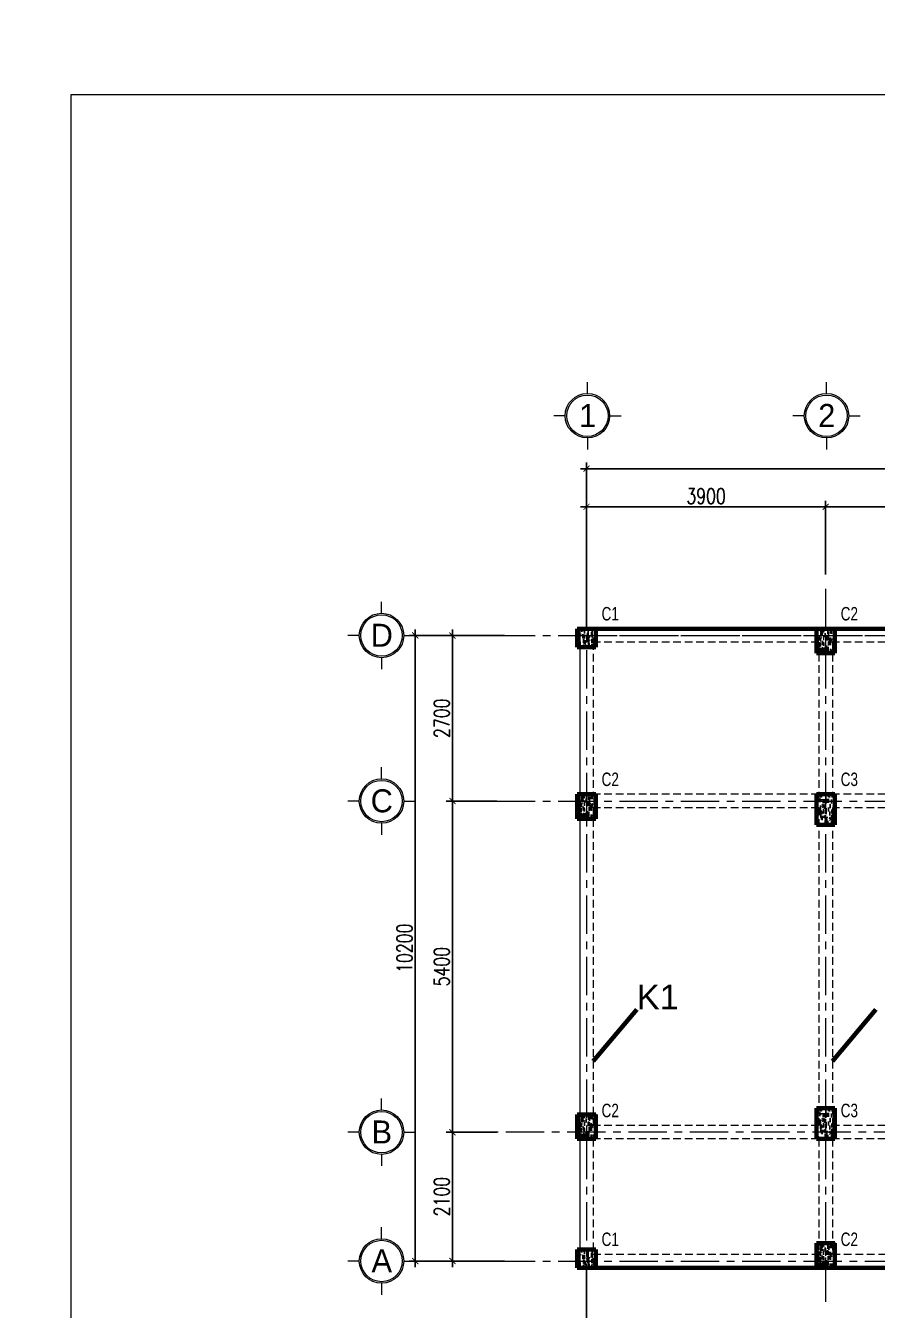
# Model space of a CAD drawing. Header units: millimetres. Extents: x 0 to 8478784, y 0 to 684185.
# Drawn here: x 3880636 to 3894526, y 613471 to 634418 of the extents above; entities that cross this region are included whole.
import ezdxf
from ezdxf.enums import TextEntityAlignment as Align

# ---------------------------------------------------------------- set-up
doc = ezdxf.new("R2010")
doc.units = ezdxf.units.MM
doc.header["$LTSCALE"] = 5000
doc.header["$MEASUREMENT"] = 0
doc.header["$PDMODE"] = 1
doc.header["$PDSIZE"] = -2
doc.linetypes.add('CENTER', pattern=[2, 1.25, -0.25, 0.25, -0.25])
doc.linetypes.add('HIDDEN', pattern=[0.375, 0.25, -0.125])
for name, color, linetype, lineweight in [('00-XM.Dim', 8, 'Continuous', 15), ('00-XMT.Axes', 22, 'CENTER', 15), ('00-XMT.Text', 4, 'Continuous', 20), ('01-XMT.Columns', 2, 'Continuous', 25), ('01-XMT.Columns-Text', 7, 'Continuous', 20), ('02-XMT.Beams', 94, 'Continuous', 25), ('02-XMT.Beams-Text', 7, 'Continuous', 20), ('net thay', 7, 'Continuous', 15)]:
    doc.layers.add(name, color=color, linetype=linetype, lineweight=lineweight)
doc.styles.add('S1', font='VHARIAL.TTF', dxfattribs={"height": 200})
doc.styles.add('VnAvantH', font='VHAVAN.TTF')
doc.styles.add('vnsimli 0.7', font='vnsimli.shx', dxfattribs={"width": 0.75})
doc.dimstyles.new('XMT 1-1-100', dxfattribs={"dimscale": 100, "dimtxt": 2.5, "dimasz": 1, "dimexe": 1, "dimexo": 0, "dimgap": 0.5, "dimtad": 1, "dimdec": 0, "dimzin": 0, "dimdsep": 46, "dimtxsty": 'vnsimli 0.7', "dimblk": 'ARCHTICK', "dimcen": 1.5, "dimdle": 1, "dimclrd": 8, "dimclre": 8, "dimclrt": 116, "dimadec": 0, "dimazin": 0, "dimtfac": 1, "dimtdec": 0, "dimtofl": 0, "dimtmove": 0, "dimatfit": 3, "dimfxl": 0.18, "dimtolj": 1, "dimtzin": 0, "dimarcsym": 0})

# ---------------------------------------------------------------- blocks, each defined once
blk = doc.blocks.new('_ArchTick')
at = {"color": 0, "linetype": 'ByBlock', "const_width": 0.15}
blk.add_lwpolyline([(-0.5, -0.5), (0.5, 0.5)], dxfattribs=at)
blk = doc.blocks.new('*D158')
at = {"layer": '00-XM.Dim', "color": 8, "linetype": 'Continuous', "lineweight": -2, "transparency": 16777216}
for p, q in [((3889683, 626573), (3893783, 626573)), ((3889783, 625472), (3889783, 626673)), ((3893683, 625472), (3893683, 626673))]:
    blk.add_line(p, q, dxfattribs=at)
at = {"layer": 'Defpoints', "color": 0, "linetype": 'Continuous', "lineweight": 100, "transparency": 16777216}
for p in [(3893683, 626573), (3889783, 625472), (3893683, 625472)]:
    blk.add_point(p, dxfattribs=at)
at = {"layer": '00-XM.Dim', "color": 8, "linetype": 'Continuous', "lineweight": -2, "transparency": 16777216, "xscale": 100, "yscale": 100, "zscale": 100, "rotation": 180}
blk.add_blockref('_ArchTick', (3889783, 626573), dxfattribs=at)
at = {"layer": '00-XM.Dim', "color": 8, "linetype": 'Continuous', "lineweight": -2, "transparency": 16777216, "xscale": 100, "yscale": 100, "zscale": 100}
blk.add_blockref('_ArchTick', (3893683, 626573), dxfattribs=at)
at = {"layer": '00-XM.Dim', "color": 116, "linetype": 'Continuous', "lineweight": 15, "transparency": 16777216, "insert": (3891733, 626748), "char_height": 250, "attachment_point": 5, "style": 'vnsimli 0.7'}
blk.add_mtext('\\A1;3900', dxfattribs=at)
blk = doc.blocks.new('*D159')
at = {"layer": '00-XM.Dim', "color": 8, "linetype": 'Continuous', "lineweight": -2, "transparency": 16777216}
for p, q in [((3893583, 626573), (3897683, 626573)), ((3893683, 625472), (3893683, 626673)), ((3897583, 625472), (3897583, 626673))]:
    blk.add_line(p, q, dxfattribs=at)
at = {"layer": 'Defpoints', "color": 0, "linetype": 'Continuous', "lineweight": 100, "transparency": 16777216}
for p in [(3897583, 626573), (3893683, 625472), (3897583, 625472)]:
    blk.add_point(p, dxfattribs=at)
at = {"layer": '00-XM.Dim', "color": 8, "linetype": 'Continuous', "lineweight": -2, "transparency": 16777216, "xscale": 100, "yscale": 100, "zscale": 100, "rotation": 180}
blk.add_blockref('_ArchTick', (3893683, 626573), dxfattribs=at)
at = {"layer": '00-XM.Dim', "color": 8, "linetype": 'Continuous', "lineweight": -2, "transparency": 16777216, "xscale": 100, "yscale": 100, "zscale": 100}
blk.add_blockref('_ArchTick', (3897583, 626573), dxfattribs=at)
at = {"layer": '00-XM.Dim', "color": 116, "linetype": 'Continuous', "lineweight": 15, "transparency": 16777216, "insert": (3895633, 626748), "char_height": 250, "attachment_point": 5, "style": 'vnsimli 0.7'}
blk.add_mtext('\\A1;3900', dxfattribs=at)
blk = doc.blocks.new('00-XMT-Axis symbol')
at = {"layer": '00-XMT.Axes', "linetype": 'Continuous'}
for p, q in [((0, 2.9), (0, 4.4)), ((-2.9, 0), (-4.4, 0)), ((2.9, 0), (4.4, 0)), ((0, -2.9), (0, -4.4))]:
    blk.add_line(p, q, dxfattribs=at)
blk.add_circle((0, 0), 2.9, dxfattribs=at)
at = {"layer": '00-XMT.Axes', "color": 7, "linetype": 'Continuous'}
blk.add_circle((0, 0), 2.7, dxfattribs=at)
at = {"layer": '00-XMT.Text', "color": 7, "style": 'VnAvantH'}
blk.add_attdef('00', text='', height=3, dxfattribs=at).set_placement((0.03, -1.47), align=Align.CENTER)
blk = doc.blocks.new('*D172')
at = {"layer": '00-XM.Dim', "color": 8, "linetype": 'Continuous', "lineweight": -2, "transparency": 16777216}
for p, q in [((3887596, 614175), (3887596, 616475)), ((3888320, 616375), (3887496, 616375)), ((3888320, 614275), (3887496, 614275))]:
    blk.add_line(p, q, dxfattribs=at)
at = {"layer": 'Defpoints', "color": 0, "linetype": 'Continuous', "lineweight": 100, "transparency": 16777216}
for p in [(3887596, 616375), (3888320, 616375), (3888320, 614275)]:
    blk.add_point(p, dxfattribs=at)
at = {"layer": '00-XM.Dim', "color": 8, "linetype": 'Continuous', "lineweight": -2, "transparency": 16777216, "xscale": 100, "yscale": 100, "zscale": 100}
for p, rotation in [((3887596, 616375), 90), ((3887596, 614275), 270)]:
    blk.add_blockref('_ArchTick', p, dxfattribs=dict(at, rotation=rotation))
at = {"layer": '00-XM.Dim', "color": 116, "linetype": 'Continuous', "lineweight": 15, "transparency": 16777216, "insert": (3887421, 615325), "char_height": 250, "attachment_point": 5, "rotation": 90, "style": 'vnsimli 0.7'}
blk.add_mtext('\\A1;2100', dxfattribs=at)
blk = doc.blocks.new('*D173')
at = {"layer": '00-XM.Dim', "color": 8, "linetype": 'Continuous', "lineweight": -2, "transparency": 16777216}
for p, q in [((3888320, 621775), (3887496, 621775)), ((3887596, 616275), (3887596, 621875)), ((3888320, 616375), (3887496, 616375))]:
    blk.add_line(p, q, dxfattribs=at)
at = {"layer": 'Defpoints', "color": 0, "linetype": 'Continuous', "lineweight": 100, "transparency": 16777216}
for p in [(3887596, 621775), (3888320, 621775), (3888320, 616375)]:
    blk.add_point(p, dxfattribs=at)
at = {"layer": '00-XM.Dim', "color": 8, "linetype": 'Continuous', "lineweight": -2, "transparency": 16777216, "xscale": 100, "yscale": 100, "zscale": 100}
for p, rotation in [((3887596, 621775), 90), ((3887596, 616375), 270)]:
    blk.add_blockref('_ArchTick', p, dxfattribs=dict(at, rotation=rotation))
at = {"layer": '00-XM.Dim', "color": 116, "linetype": 'Continuous', "lineweight": 15, "transparency": 16777216, "insert": (3887421, 619075), "char_height": 250, "attachment_point": 5, "rotation": 90, "style": 'vnsimli 0.7'}
blk.add_mtext('\\A1;5400', dxfattribs=at)
blk = doc.blocks.new('*D174')
at = {"layer": '00-XM.Dim', "color": 8, "linetype": 'Continuous', "lineweight": -2, "transparency": 16777216}
for p, q in [((3888320, 624475), (3887496, 624475)), ((3887596, 621675), (3887596, 624575)), ((3888320, 621775), (3887496, 621775))]:
    blk.add_line(p, q, dxfattribs=at)
at = {"layer": 'Defpoints', "color": 0, "linetype": 'Continuous', "lineweight": 100, "transparency": 16777216}
for p in [(3887596, 624475), (3888320, 624475), (3888320, 621775)]:
    blk.add_point(p, dxfattribs=at)
at = {"layer": '00-XM.Dim', "color": 8, "linetype": 'Continuous', "lineweight": -2, "transparency": 16777216, "xscale": 100, "yscale": 100, "zscale": 100}
for p, rotation in [((3887596, 624475), 90), ((3887596, 621775), 270)]:
    blk.add_blockref('_ArchTick', p, dxfattribs=dict(at, rotation=rotation))
at = {"layer": '00-XM.Dim', "color": 116, "linetype": 'Continuous', "lineweight": 15, "transparency": 16777216, "insert": (3887421, 623125), "char_height": 250, "attachment_point": 5, "rotation": 90, "style": 'vnsimli 0.7'}
blk.add_mtext('\\A1;2700', dxfattribs=at)
blk = doc.blocks.new('*D175')
at = {"layer": '00-XM.Dim', "color": 8, "linetype": 'Continuous', "lineweight": -2, "transparency": 16777216}
for p, q in [((3888445, 624475), (3886890, 624475)), ((3886990, 624575), (3886990, 614175)), ((3888445, 614275), (3886890, 614275))]:
    blk.add_line(p, q, dxfattribs=at)
at = {"layer": 'Defpoints', "color": 0, "linetype": 'Continuous', "lineweight": 100, "transparency": 16777216}
for p in [(3888445, 624475), (3886990, 614275), (3888445, 614275)]:
    blk.add_point(p, dxfattribs=at)
at = {"layer": '00-XM.Dim', "color": 8, "linetype": 'Continuous', "lineweight": -2, "transparency": 16777216, "xscale": 100, "yscale": 100, "zscale": 100}
for p, rotation in [((3886990, 624475), 90), ((3886990, 614275), 270)]:
    blk.add_blockref('_ArchTick', p, dxfattribs=dict(at, rotation=rotation))
at = {"layer": '00-XM.Dim', "color": 116, "linetype": 'Continuous', "lineweight": 15, "transparency": 16777216, "insert": (3886815, 619375), "char_height": 250, "attachment_point": 5, "rotation": 90, "style": 'vnsimli 0.7'}
blk.add_mtext('\\A1;10200', dxfattribs=at)
blk = doc.blocks.new('*D176')
at = {"layer": '02-XMT.Beams', "color": 8, "lineweight": -2, "transparency": 16777216}
for p, q in [((3889683, 627195), (3918083, 627195)), ((3889783, 624585), (3889783, 627295)), ((3917983, 624585), (3917983, 627295))]:
    blk.add_line(p, q, dxfattribs=at)
at = {"layer": 'Defpoints', "color": 0, "lineweight": 100, "transparency": 16777216}
for p in [(3917983, 627195), (3889783, 624585), (3917983, 624585)]:
    blk.add_point(p, dxfattribs=at)
at = {"layer": '02-XMT.Beams', "color": 8, "lineweight": -2, "transparency": 16777216, "xscale": 100, "yscale": 100, "zscale": 100, "rotation": 180}
blk.add_blockref('_ArchTick', (3889783, 627195), dxfattribs=at)
at = {"layer": '02-XMT.Beams', "color": 8, "lineweight": -2, "transparency": 16777216, "xscale": 100, "yscale": 100, "zscale": 100}
blk.add_blockref('_ArchTick', (3917983, 627195), dxfattribs=at)
at = {"layer": '02-XMT.Beams', "color": 116, "lineweight": 100, "transparency": 16777216, "insert": (3903883, 627370), "char_height": 250, "attachment_point": 5, "style": 'vnsimli 0.7'}
blk.add_mtext('\\A1;28200', dxfattribs=at)
blk = doc.blocks.new('*D177')
at = {"layer": '02-XMT.Beams', "color": 8, "lineweight": -2, "transparency": 16777216}
for p, q in [((3889783, 614165), (3889783, 611490)), ((3917983, 614165), (3917983, 611490)), ((3889683, 611590), (3918083, 611590))]:
    blk.add_line(p, q, dxfattribs=at)
at = {"layer": 'Defpoints', "color": 0, "lineweight": 100, "transparency": 16777216}
for p in [(3889783, 614165), (3917983, 614165), (3917983, 611590)]:
    blk.add_point(p, dxfattribs=at)
at = {"layer": '02-XMT.Beams', "color": 8, "lineweight": -2, "transparency": 16777216, "xscale": 100, "yscale": 100, "zscale": 100, "rotation": 180}
blk.add_blockref('_ArchTick', (3889783, 611590), dxfattribs=at)
at = {"layer": '02-XMT.Beams', "color": 8, "lineweight": -2, "transparency": 16777216, "xscale": 100, "yscale": 100, "zscale": 100}
blk.add_blockref('_ArchTick', (3917983, 611590), dxfattribs=at)
at = {"layer": '02-XMT.Beams', "color": 116, "lineweight": 100, "transparency": 16777216, "insert": (3903883, 611764), "char_height": 250, "attachment_point": 5, "style": 'vnsimli 0.7'}
blk.add_mtext('\\A1;28200', dxfattribs=at)

msp = doc.modelspace()

# ---------------------------------------------------------------- hatches: boundary and pattern name
at = {"layer": '01-XMT.Columns', "lineweight": 100}
h = msp.add_hatch(dxfattribs=at)
h.set_pattern_fill('AR-CONC', color=256, scale=25, style=0)
h.set_pattern_definition([(50, (2175.91, -1018.94), (179.3150457, -15.688034), [18.75, -206.25]), (355, (2175.91, -1018.94), (-34.687833, 188.048033), [15, -165]), (100.4514, (2190.86, -1020.24), (144.6273454, 172.3598855), [15.9350475, -175.285528]), (46.1842, (2175.91, -968.94), (266.810262, -41.379754), [28.125, -309.375]), (96.6356, (2198.15, -972.39), (233.665676, 243.529468), [23.902572, -262.92825]), (351.1842, (2175.91, -968.94), (233.665486, 243.52965), [22.5, -247.5]), (21, (2200.91, -981.44), (149.226763, -100.6547227), [18.75, -206.25]), (326, (2200.91, -981.44), (60.828833, 181.287511), [15, -165]), (71.4514, (2213.35, -989.83), (210.055657, 80.632624), [15.9350475, -175.285528]), (37.5, (2175.915, -1018.94), (3.0399638, 83.2234635), [0, -163, 0, -167.5, 0, -165.625]), (7.5, (2175.915, -1018.94), (65.7673844, 98.602928), [0, -95.5, 0, -159.25, 0, -63.125]), (327.5, (2120.165, -1018.94), (133.455609, -5.6387179), [0, -62.5, 0, -195, 0, -258.75]), (317.5, (2095.16, -1018.94), (145.7965423, 25.0262456), [0, -81.25, 0, -129.5, 0, -183.75])])
h.paths.add_polyline_path([(3889932.9, 624585.1), (3889632.9, 624585.1), (3889632.9, 624285.1), (3889932.9, 624285.1)])
h = msp.add_hatch(dxfattribs=at)
h.set_pattern_fill('AR-CONC', color=256, scale=25, style=0)
h.set_pattern_definition([(50, (5775.91, -1018.94), (179.3150457, -15.688034), [18.75, -206.25]), (355, (5775.91, -1018.94), (-34.687833, 188.048033), [15, -165]), (100.4514, (5790.86, -1020.24), (144.6273454, 172.3598855), [15.9350475, -175.285528]), (46.1842, (5775.91, -968.94), (266.810262, -41.379754), [28.125, -309.375]), (96.6356, (5798.15, -972.39), (233.665676, 243.529468), [23.902572, -262.92825]), (351.1842, (5775.91, -968.94), (233.665486, 243.52965), [22.5, -247.5]), (21, (5800.91, -981.44), (149.226763, -100.6547227), [18.75, -206.25]), (326, (5800.91, -981.44), (60.828833, 181.287511), [15, -165]), (71.4514, (5813.35, -989.83), (210.055657, 80.632624), [15.9350475, -175.285528]), (37.5, (5775.915, -1018.94), (3.0399638, 83.2234635), [0, -163, 0, -167.5, 0, -165.625]), (7.5, (5775.915, -1018.94), (65.7673844, 98.602928), [0, -95.5, 0, -159.25, 0, -63.125]), (327.5, (5720.165, -1018.94), (133.455609, -5.6387179), [0, -62.5, 0, -195, 0, -258.75]), (317.5, (5695.16, -1018.94), (145.7965423, 25.0262456), [0, -81.25, 0, -129.5, 0, -183.75])])
h.paths.add_polyline_path([(3893832.9, 624585.1), (3893532.9, 624585.1), (3893532.9, 624185.1), (3893832.9, 624185.1)])
h = msp.add_hatch(dxfattribs=at)
h.set_pattern_fill('AR-CONC', color=256, scale=25, style=0)
h.set_pattern_definition([(50, (1875.91, -3718.94), (179.3150457, -15.688034), [18.75, -206.25]), (355, (1875.91, -3718.94), (-34.687833, 188.048033), [15, -165]), (100.4514, (1890.86, -3720.24), (144.6273454, 172.3598855), [15.9350475, -175.285528]), (46.1842, (1875.91, -3668.94), (266.810262, -41.379754), [28.125, -309.375]), (96.6356, (1898.15, -3672.39), (233.665676, 243.529468), [23.902572, -262.92825]), (351.1842, (1875.91, -3668.94), (233.665486, 243.52965), [22.5, -247.5]), (21, (1900.91, -3681.44), (149.226763, -100.6547227), [18.75, -206.25]), (326, (1900.91, -3681.44), (60.828833, 181.287511), [15, -165]), (71.4514, (1913.35, -3689.83), (210.055657, 80.632624), [15.9350475, -175.285528]), (37.5, (1875.915, -3718.94), (3.0399638, 83.2234635), [0, -163, 0, -167.5, 0, -165.625]), (7.5, (1875.915, -3718.94), (65.7673844, 98.602928), [0, -95.5, 0, -159.25, 0, -63.125]), (327.5, (1820.165, -3718.94), (133.455609, -5.6387179), [0, -62.5, 0, -195, 0, -258.75]), (317.5, (1795.16, -3718.94), (145.7965423, 25.0262456), [0, -81.25, 0, -129.5, 0, -183.75])])
h.paths.add_polyline_path([(3889932.9, 621885.1), (3889632.9, 621885.1), (3889632.9, 621485.1), (3889932.9, 621485.1)])
h = msp.add_hatch(dxfattribs=at)
h.set_pattern_fill('AR-CONC', color=256, scale=25, style=0)
h.set_pattern_definition([(50, (5475.91, -3718.94), (179.3150457, -15.688034), [18.75, -206.25]), (355, (5475.91, -3718.94), (-34.687833, 188.048033), [15, -165]), (100.4514, (5490.86, -3720.24), (144.6273454, 172.3598855), [15.9350475, -175.285528]), (46.1842, (5475.91, -3668.94), (266.810262, -41.379754), [28.125, -309.375]), (96.6356, (5498.15, -3672.39), (233.665676, 243.529468), [23.902572, -262.92825]), (351.1842, (5475.91, -3668.94), (233.665486, 243.52965), [22.5, -247.5]), (21, (5500.91, -3681.44), (149.226763, -100.6547227), [18.75, -206.25]), (326, (5500.91, -3681.44), (60.828833, 181.287511), [15, -165]), (71.4514, (5513.35, -3689.83), (210.055657, 80.632624), [15.9350475, -175.285528]), (37.5, (5475.915, -3718.94), (3.0399638, 83.2234635), [0, -163, 0, -167.5, 0, -165.625]), (7.5, (5475.915, -3718.94), (65.7673844, 98.602928), [0, -95.5, 0, -159.25, 0, -63.125]), (327.5, (5420.165, -3718.94), (133.455609, -5.6387179), [0, -62.5, 0, -195, 0, -258.75]), (317.5, (5395.16, -3718.94), (145.7965423, 25.0262456), [0, -81.25, 0, -129.5, 0, -183.75])])
h.paths.add_polyline_path([(3893532.9, 621385.1), (3893832.9, 621385.1), (3893832.9, 621885.1), (3893532.9, 621885.1)])
h = msp.add_hatch(dxfattribs=at)
h.set_pattern_fill('AR-CONC', color=256, scale=25, style=0)
h.set_pattern_definition([(50, (5475.91, -8838.94), (179.3150457, -15.688034), [18.75, -206.25]), (355, (5475.91, -8838.94), (-34.687833, 188.048033), [15, -165]), (100.4514, (5490.86, -8840.24), (144.6273454, 172.3598855), [15.9350475, -175.285528]), (46.1842, (5475.91, -8788.94), (266.810262, -41.379754), [28.125, -309.375]), (96.6356, (5498.15, -8792.39), (233.665676, 243.529468), [23.902572, -262.92825]), (351.1842, (5475.91, -8788.94), (233.665486, 243.52965), [22.5, -247.5]), (21, (5500.91, -8801.44), (149.226763, -100.6547227), [18.75, -206.25]), (326, (5500.91, -8801.44), (60.828833, 181.287511), [15, -165]), (71.4514, (5513.35, -8809.83), (210.055657, 80.632624), [15.9350475, -175.285528]), (37.5, (5475.915, -8838.94), (3.0399638, 83.2234635), [0, -163, 0, -167.5, 0, -165.625]), (7.5, (5475.915, -8838.94), (65.7673844, 98.602928), [0, -95.5, 0, -159.25, 0, -63.125]), (327.5, (5420.165, -8838.94), (133.455609, -5.6387179), [0, -62.5, 0, -195, 0, -258.75]), (317.5, (5395.16, -8838.94), (145.7965423, 25.0262456), [0, -81.25, 0, -129.5, 0, -183.75])])
h.paths.add_polyline_path([(3893532.9, 616265.1), (3893832.9, 616265.1), (3893832.9, 616765.1), (3893532.9, 616765.1)])
h = msp.add_hatch(dxfattribs=at)
h.set_pattern_fill('AR-CONC', color=256, scale=25, style=0)
h.set_pattern_definition([(50, (1875.91, -8937.5), (179.3150457, -15.688034), [18.75, -206.25]), (355, (1875.91, -8937.5), (-34.687833, 188.048033), [15, -165]), (100.4514, (1890.86, -8938.8), (144.6273454, 172.3598855), [15.9350475, -175.285528]), (46.1842, (1875.91, -8887.5), (266.810262, -41.379754), [28.125, -309.375]), (96.6356, (1898.15, -8890.95), (233.665676, 243.529468), [23.902572, -262.92825]), (351.1842, (1875.91, -8887.5), (233.665486, 243.52965), [22.5, -247.5]), (21, (1900.91, -8900), (149.226763, -100.6547227), [18.75, -206.25]), (326, (1900.91, -8900), (60.828833, 181.287511), [15, -165]), (71.4514, (1913.35, -8908.39), (210.055657, 80.632624), [15.9350475, -175.285528]), (37.5, (1875.915, -8937.5), (3.0399638, 83.2234635), [0, -163, 0, -167.5, 0, -165.625]), (7.5, (1875.915, -8937.5), (65.7673844, 98.602928), [0, -95.5, 0, -159.25, 0, -63.125]), (327.5, (1820.165, -8937.5), (133.455609, -5.6387179), [0, -62.5, 0, -195, 0, -258.75]), (317.5, (1795.16, -8937.5), (145.7965423, 25.0262456), [0, -81.25, 0, -129.5, 0, -183.75])])
h.paths.add_polyline_path([(3889932.9, 616666.5), (3889632.9, 616666.5), (3889632.9, 616266.5), (3889932.9, 616266.5)])
h = msp.add_hatch(dxfattribs=at)
h.set_pattern_fill('AR-CONC', color=256, scale=25, style=0)
h.set_pattern_definition([(50, (2175.91, -11138.94), (179.3150457, -15.688034), [18.75, -206.25]), (355, (2175.91, -11138.94), (-34.687833, 188.048033), [15, -165]), (100.4514, (2190.86, -11140.24), (144.6273454, 172.3598855), [15.9350475, -175.285528]), (46.1842, (2175.91, -11088.94), (266.810262, -41.379754), [28.125, -309.375]), (96.6356, (2198.15, -11092.39), (233.665676, 243.529468), [23.902572, -262.92825]), (351.1842, (2175.91, -11088.94), (233.665486, 243.52965), [22.5, -247.5]), (21, (2200.91, -11101.44), (149.226763, -100.6547227), [18.75, -206.25]), (326, (2200.91, -11101.44), (60.828833, 181.287511), [15, -165]), (71.4514, (2213.35, -11109.83), (210.055657, 80.632624), [15.9350475, -175.285528]), (37.5, (2175.915, -11138.94), (3.0399638, 83.2234635), [0, -163, 0, -167.5, 0, -165.625]), (7.5, (2175.915, -11138.94), (65.7673844, 98.602928), [0, -95.5, 0, -159.25, 0, -63.125]), (327.5, (2120.165, -11138.94), (133.455609, -5.6387179), [0, -62.5, 0, -195, 0, -258.75]), (317.5, (2095.16, -11138.94), (145.7965423, 25.0262456), [0, -81.25, 0, -129.5, 0, -183.75])])
h.paths.add_polyline_path([(3889932.9, 614465.1), (3889632.9, 614465.1), (3889632.9, 614165.1), (3889932.9, 614165.1)])
h = msp.add_hatch(dxfattribs=at)
h.set_pattern_fill('AR-CONC', color=256, scale=25, style=0)
h.set_pattern_definition([(50, (5775.91, -11038.94), (179.3150457, -15.688034), [18.75, -206.25]), (355, (5775.91, -11038.94), (-34.687833, 188.048033), [15, -165]), (100.4514, (5790.86, -11040.24), (144.6273454, 172.3598855), [15.9350475, -175.285528]), (46.1842, (5775.91, -10988.94), (266.810262, -41.379754), [28.125, -309.375]), (96.6356, (5798.15, -10992.39), (233.665676, 243.529468), [23.902572, -262.92825]), (351.1842, (5775.91, -10988.94), (233.665486, 243.52965), [22.5, -247.5]), (21, (5800.91, -11001.44), (149.226763, -100.6547227), [18.75, -206.25]), (326, (5800.91, -11001.44), (60.828833, 181.287511), [15, -165]), (71.4514, (5813.35, -11009.83), (210.055657, 80.632624), [15.9350475, -175.285528]), (37.5, (5775.915, -11038.94), (3.0399638, 83.2234635), [0, -163, 0, -167.5, 0, -165.625]), (7.5, (5775.915, -11038.94), (65.7673844, 98.602928), [0, -95.5, 0, -159.25, 0, -63.125]), (327.5, (5720.165, -11038.94), (133.455609, -5.6387179), [0, -62.5, 0, -195, 0, -258.75]), (317.5, (5695.16, -11038.94), (145.7965423, 25.0262456), [0, -81.25, 0, -129.5, 0, -183.75])])
h.paths.add_polyline_path([(3893832.9, 614565.1), (3893532.9, 614565.1), (3893532.9, 614165.1), (3893832.9, 614165.1)])

# ---------------------------------------------------------------- linework, layer by layer
at = {"layer": '00-XMT.Axes', "color": 8, "linetype": 'CENTER', "lineweight": 15, "ltscale": 0.1}
for p, q in [((3889782.9, 625233.7), (3889782.9, 613490)), ((3889782.9, 625233.7), (3889782.9, 613490)), ((3893682.9, 625233.7), (3893682.9, 613490)), ((3893682.9, 625233.7), (3893682.9, 613490)), ((3888320.4, 624475.1), (3918107.9, 624475.1)), ((3888320.4, 624475.1), (3918092.9, 624475.1)), ((3889657.9, 624475.1), (3918092.9, 624475.1)), ((3888320.4, 621775.1), (3899762.9, 621775.1)), ((3888320.4, 621775.1), (3899762.9, 621775.1)), ((3918092.9, 616375.1), (3888320.4, 616375.1)), ((3888320.4, 614275.1), (3918092.9, 614275.1)), ((3888320.4, 614275.1), (3918092.9, 614275.1))]:
    msp.add_line(p, q, dxfattribs=at)
at = {"layer": '01-XMT.Columns', "lineweight": 100}
for p, q in [((3889632.9, 624585.1), (3889932.9, 624585.1)), ((3889632.9, 624285.1), (3889632.9, 624585.1)), ((3889932.9, 624585.1), (3889932.9, 624285.1)), ((3893532.9, 624585.1), (3893832.9, 624585.1)), ((3893532.9, 624185.1), (3893532.9, 624585.1)), ((3893832.9, 624585.1), (3893832.9, 624185.1)), ((3889932.9, 624285.1), (3889632.9, 624285.1)), ((3893832.9, 624185.1), (3893532.9, 624185.1)), ((3889632.9, 621885.1), (3889932.9, 621885.1)), ((3889632.9, 621485.1), (3889632.9, 621885.1)), ((3889932.9, 621885.1), (3889932.9, 621485.1)), ((3893532.9, 621885.1), (3893832.9, 621885.1)), ((3893532.9, 621385.1), (3893532.9, 621885.1)), ((3893832.9, 621885.1), (3893832.9, 621385.1)), ((3889932.9, 621485.1), (3889632.9, 621485.1)), ((3893832.9, 621385.1), (3893532.9, 621385.1)), ((3893532.9, 616765.1), (3893832.9, 616765.1)), ((3893532.9, 616265.1), (3893532.9, 616765.1)), ((3893832.9, 616765.1), (3893832.9, 616265.1)), ((3889632.9, 616666.5), (3889932.9, 616666.5)), ((3889632.9, 616266.5), (3889632.9, 616666.5)), ((3889932.9, 616666.5), (3889932.9, 616266.5)), ((3889932.9, 616266.5), (3889632.9, 616266.5)), ((3893832.9, 616265.1), (3893532.9, 616265.1)), ((3889632.9, 614465.1), (3889932.9, 614465.1)), ((3889632.9, 614165.1), (3889632.9, 614465.1)), ((3889932.9, 614465.1), (3889932.9, 614165.1)), ((3893532.9, 614565.1), (3893832.9, 614565.1)), ((3893532.9, 614165.1), (3893532.9, 614565.1)), ((3893832.9, 614565.1), (3893832.9, 614165.1)), ((3889932.9, 614165.1), (3889632.9, 614165.1)), ((3893832.9, 614165.1), (3893532.9, 614165.1))]:
    msp.add_line(p, q, dxfattribs=at)
at = {"layer": '02-XMT.Beams', "linetype": 'Continuous', "lineweight": 15, "ltscale": 0.1}
msp.add_line((3889672.9, 624585.1), (3889672.9, 614165.1), dxfattribs=at)
at = {"layer": '02-XMT.Beams', "linetype": 'HIDDEN', "lineweight": 15, "ltscale": 0.1}
for p, q in [((3918092.9, 624585.1), (3889672.9, 624585.1)), ((3889892.9, 624365.1), (3889892.9, 621885.1)), ((3893572.9, 624365.1), (3889892.9, 624365.1)), ((3893572.9, 624365.1), (3893572.9, 621885.1)), ((3893792.9, 624365.1), (3893792.9, 621885.1)), ((3897472.9, 624365.1), (3893792.9, 624365.1)), ((3893572.9, 621885.1), (3889892.9, 621885.1)), ((3897472.9, 621885.1), (3893792.9, 621885.1)), ((3889892.9, 621665.1), (3889892.9, 616485.1)), ((3893572.9, 621665.1), (3889892.9, 621665.1)), ((3893572.9, 621665.1), (3893572.9, 616485.1)), ((3893792.9, 621665.1), (3893792.9, 616485.1)), ((3897472.9, 621665.1), (3893792.9, 621665.1)), ((3893572.9, 616485.1), (3889892.9, 616485.1)), ((3897472.9, 616485.1), (3893792.9, 616485.1)), ((3889892.9, 616265.1), (3889892.9, 614385.1)), ((3893572.9, 616265.1), (3889892.9, 616265.1)), ((3893572.9, 616265.1), (3893572.9, 614385.1)), ((3897472.9, 616265.1), (3893792.9, 616265.1)), ((3893792.9, 616265.1), (3893792.9, 614385.1)), ((3889892.9, 614385.1), (3893572.9, 614385.1)), ((3893792.9, 614385.1), (3897472.9, 614385.1)), ((3889672.9, 614165.1), (3918092.9, 614165.1))]:
    msp.add_line(p, q, dxfattribs=at)
at = {"layer": '02-XMT.Beams', "lineweight": 100}
for p, q in [((3889932.9, 624585.1), (3917832.9, 624585.1)), ((3917832.9, 614165.1), (3889932.9, 614165.1))]:
    msp.add_line(p, q, dxfattribs=at)
at = {"layer": '02-XMT.Beams', "linetype": 'Continuous', "lineweight": 15}
msp.add_lwpolyline([(3881376, 633295), (3923376, 633295), (3923376, 603595), (3881376, 603595)], close=True, dxfattribs=at)
at = {"layer": '02-XMT.Beams-Text', "lineweight": 100}
for p, q in [((3890603, 618377.9), (3889892.9, 617535.5)), ((3894503, 618377.9), (3893792.9, 617535.5))]:
    msp.add_line(p, q, dxfattribs=at)
at = {"layer": 'net thay', "linetype": 'CENTER', "lineweight": 15}
msp.add_circle((3911642, 421190.5), 262994, dxfattribs=at)

# ---------------------------------------------------------------- block references
at = {"layer": '00-XM.Dim', "linetype": 'CENTER', "lineweight": 15, "xscale": 125, "yscale": 125, "zscale": 125}
for p, values in [((3889797.9, 628058.2), {'00': '1'}), ((3893697.9, 628058.2), {'00': '2'}), ((3886440.2, 624475.1), {'00': 'D'}), ((3886440.2, 621775.1), {'00': 'C'}), ((3886440.2, 616375.1), {'00': 'B'}), ((3886440.2, 614275.1), {'00': 'A'})]:
    msp.add_blockref('00-XMT-Axis symbol', p, dxfattribs=at).add_auto_attribs(values)

# ---------------------------------------------------------------- texts
at = {"layer": '01-XMT.Columns-Text', "color": 2, "ltscale": 0.015, "style": 'VnAvantH', "width": 0.75}
for s, p in [('c1', (3890028.8, 624719.5)), ('c2', (3893928.8, 624719.5)), ('c2', (3890028.8, 622019.5)), ('c3', (3893928.8, 622019.5)), ('c2', (3890028.8, 616619.5)), ('c3', (3893928.8, 616619.5)), ('c1', (3890028.8, 614519.5)), ('c2', (3893928.8, 614519.5))]:
    msp.add_text(s, height=220, dxfattribs=at).set_placement(p)
at = {"layer": '02-XMT.Beams-Text', "lineweight": 100, "insert": (3890603, 618780.1), "char_height": 400, "width": 1901, "attachment_point": 1, "style": 'S1'}
msp.add_mtext('k1', dxfattribs=at)

# ---------------------------------------------------------------- dimensions: what is measured, and where the dimension line sits
at = {"layer": '00-XM.Dim', "linetype": 'Continuous', "lineweight": 15}
for base, p1, p2, picture, middle in [((3893682.9, 626573.2), (3889782.9, 625471.9), (3893682.9, 625471.9), '*D158', (3891732.9, 626748.2)), ((3897582.9, 626573.2), (3893682.9, 625471.9), (3897582.9, 625471.9), '*D159', (3895632.9, 626748.2))]:
    dim = msp.add_linear_dim(base=base, p1=p1, p2=p2, dimstyle='XMT 1-1-100', dxfattribs=at)
    dim.commit()
    dim.dimension.update_dxf_attribs({"geometry": picture, "text_midpoint": middle})
for base, p1, p2, picture, middle in [((3886990.2, 614275.1), (3888445.4, 624475.1), (3888445.4, 614275.1), '*D175', (3886815.2, 619375.1)), ((3887595.7, 624475.1), (3888320.4, 621775.1), (3888320.4, 624475.1), '*D174', (3887420.7, 623125.1)), ((3887595.7, 621775.1), (3888320.4, 616375.1), (3888320.4, 621775.1), '*D173', (3887420.7, 619075.1)), ((3887595.7, 616375.1), (3888320.4, 614275.1), (3888320.4, 616375.1), '*D172', (3887420.7, 615325.1))]:
    dim = msp.add_linear_dim(base=base, p1=p1, p2=p2, angle=90, dimstyle='XMT 1-1-100', dxfattribs=at)
    dim.commit()
    dim.dimension.update_dxf_attribs({"geometry": picture, "text_midpoint": middle})
at = {"layer": '02-XMT.Beams', "lineweight": 100}
for base, p1, p2, picture, middle in [((3917982.9, 627195), (3889782.9, 624585.1), (3917982.9, 624585.1), '*D176', (3903882.9, 627370)), ((3917982.9, 611589.5), (3889782.9, 614165.1), (3917982.9, 614165.1), '*D177', (3903882.9, 611764.5))]:
    dim = msp.add_linear_dim(base=base, p1=p1, p2=p2, dimstyle='XMT 1-1-100', dxfattribs=at)
    dim.commit()
    dim.dimension.update_dxf_attribs({"geometry": picture, "text_midpoint": middle})

doc.saveas('drawing.dxf')
